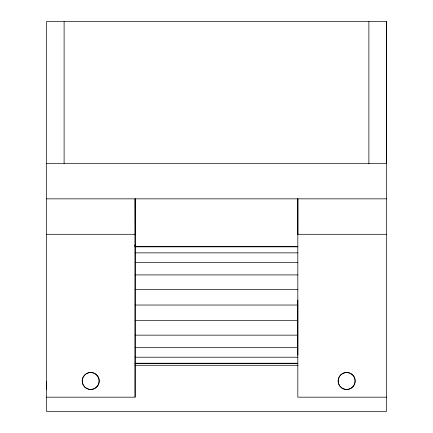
<?xml version="1.0" encoding="UTF-8"?>
<svg xmlns="http://www.w3.org/2000/svg" width="433" height="433" viewBox="0 0 433 433"><rect width="100%" height="100%" fill="white"/><g stroke="black" fill="none" stroke-linecap="round" stroke-linejoin="round"><path stroke-width="0.65" d="M46.396 389.429L46.396 381.229M46.396 397.175L135.091 397.175L135.172 234.291M297.828 300.015L297.828 355.374M386.609 128.141L386.593 144.941L386.609 144.054M386.604 21.65L46.391 21.65L46.396 411.35L386.609 411.35L386.604 21.65L386.609 163.409L46.396 163.409M297.742 198.85L297.742 234.291L386.609 234.291M46.396 198.85L386.609 198.85M46.396 234.291L135.264 234.291L135.264 198.85M135.22 234.291L135.091 198.85L135.091 246.837L297.828 246.837M297.828 246.653L135.123 246.653L135.091 244.786L135.091 397.175M135.091 252.856L297.828 252.856M135.091 262.43L297.828 262.43M135.091 274.912L297.828 274.912M135.091 289.439L297.828 289.439M135.091 305.032L297.828 305.032M135.091 320.626L297.828 320.626M135.091 335.158L297.828 335.158M135.091 347.634L297.828 347.634M135.091 357.209L297.828 357.209M135.091 363.227L297.828 363.227M135.091 363.411L297.828 363.411M134.999 365.279L298.007 365.279M386.609 397.175L297.828 397.175L297.828 198.85L297.85 234.291M368.889 21.655L368.889 163.706M64.111 21.655L64.111 163.409M341.675 387.903A8.503 8.503 0 0 0 355.103 381.841A8.503 8.503 0 0 0 343.153 373.224A8.503 8.503 0 0 0 341.691 387.881A8.503 8.503 0 0 0 355.12 381.819A8.503 8.503 0 0 0 343.136 373.241A8.503 8.503 0 0 0 341.675 387.903M86.448 388.358A8.503 8.503 0 0 0 99.206 380.997A8.503 8.503 0 0 0 86.448 373.63A8.503 8.503 0 0 0 86.448 388.358M84.7 386.988A8.503 8.503 0 0 0 98.93 383.178A8.503 8.503 0 0 0 88.516 372.759A8.503 8.503 0 0 0 84.7 386.988"/></g></svg>
